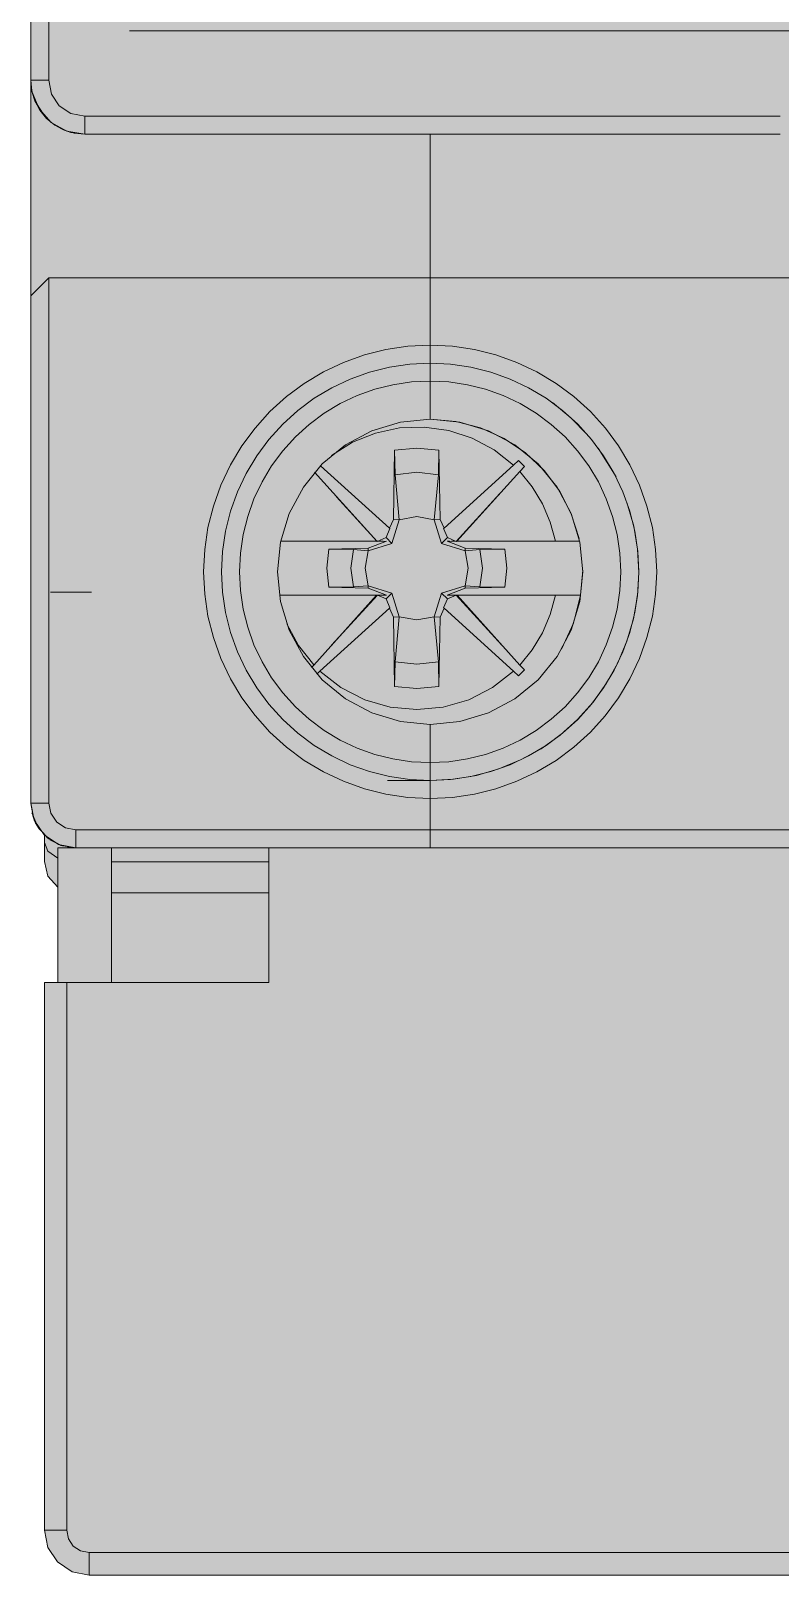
# Model space of a CAD drawing. Header units: millimetres. Extents: x 0 to 418, y -44 to 411.
# Drawn here: x 162.15 to 178.85, y 135.25 to 169.65 of the extents above; entities that cross this region are included whole.
import ezdxf
from ezdxf.enums import TextEntityAlignment as Align

# ---------------------------------------------------------------- set-up
doc = ezdxf.new("R2010")
doc.units = ezdxf.units.MM
for name, color, linetype, lineweight, true_color in [('BODY', 7, 'Continuous', 5, 0xf0f1eb), ('DETAILS', 7, 'Continuous', 5, 0x2f373d), ('LEVERS', 7, 'Continuous', 5, 0x2b7ac1), ('MARKING', 7, 'Continuous', 5, 0x2f373d), ('TERMINALS', 7, 'Continuous', 5, 0xa4adb6)]:
    doc.layers.add(name, color=color, linetype=linetype, lineweight=lineweight, true_color=true_color)
doc.layers.add('PARAMETERS', color=7, linetype='Continuous', plot=False)
doc.styles.add('BLOCK_ARIAL', font='arial.ttf')

# ---------------------------------------------------------------- blocks, each defined once
blk = doc.blocks.new('DA_3P_103_5')
at = {"layer": 'BODY', "true_color": 0xf0f1eb}
blk.add_hatch(color=7, dxfattribs=at).paths.add_polyline_path([(0.75, 13.45), (0.75, 15.575), (0.64, 15.7), (0.53, 15.82), (0.45, 16.14), (0.45, 16.145), (0.45, 16.15), (0.45, 16.57), (0.45, 16.575), (0.45, 16.734), (0.44, 16.74), (0.392, 16.815), (0.33, 16.88), (0.323, 16.894), (0.304, 16.916), (0.3, 16.92), (0.279, 16.971), (0.257, 17.023), (0.225, 17.07), (0.216, 17.117), (0.212, 17.124), (0.204, 17.14), (0.199, 17.171), (0.211, 17.141), (0.15, 17.45), (0.15, 28.75), (0.15, 33.54), (0.15, 33.55), (0.15, 35.05), (0.15, 39.29), (0.15, 39.43), (0.15, 39.44), (0.15, 39.49), (0.15, 43.2), (0.15, 43.44), (0.15, 44.12), (0.15, 44.125), (0.15, 46.35), (0.15, 48.58), (0.15, 49.26), (0.15, 49.44), (0.15, 49.5), (0.15, 52.81), (0.15, 52.82), (0.15, 53.26), (0.15, 74.65), (0.15, 76.15), (0.15, 76.19), (0.15, 80.95), (0.15, 92.25), (0.225, 92.635), (0.335, 92.795), (0.44, 92.96), (0.45, 92.966), (0.45, 93.125), (0.45, 93.13), (0.45, 93.55), (0.45, 93.555), (0.45, 93.56), (0.46, 93.605), (0.505, 93.82), (0.655, 94.045), (0.658, 94.047), (0.66, 94.05), (0.88, 94.2), (1.15, 94.25), (9.05, 94.25), (17.05, 94.25), (17.32, 94.2), (17.54, 94.05), (17.542, 94.047), (17.545, 94.045), (17.58, 93.992), (17.7, 93.82), (17.75, 93.56), (17.75, 93.555), (17.75, 93.55), (17.75, 93.13), (17.75, 93.125), (17.75, 92.966), (17.76, 92.96), (17.865, 92.795), (17.975, 92.635), (18.05, 92.25), (18.125, 92.635), (18.235, 92.795), (18.34, 92.96), (18.35, 92.966), (18.35, 93.125), (18.35, 93.13), (18.35, 93.55), (18.35, 93.555), (18.35, 93.56), (18.36, 93.605), (18.405, 93.82), (18.555, 94.045), (18.558, 94.047), (18.56, 94.05), (18.78, 94.2), (19.05, 94.25), (26.95, 94.25), (34.95, 94.25), (35.22, 94.2), (35.44, 94.05), (35.442, 94.047), (35.445, 94.045), (35.48, 93.992), (35.6, 93.82), (35.65, 93.56), (35.65, 93.555), (35.65, 93.55), (35.65, 93.13), (35.65, 93.125), (35.65, 92.966), (35.66, 92.96), (35.765, 92.795), (35.875, 92.635), (35.95, 92.25), (36.025, 92.635), (36.135, 92.795), (36.24, 92.96), (36.25, 92.966), (36.25, 93.125), (36.25, 93.13), (36.25, 93.55), (36.25, 93.555), (36.25, 93.56), (36.26, 93.605), (36.305, 93.82), (36.455, 94.045), (36.458, 94.047), (36.46, 94.05), (36.68, 94.2), (36.95, 94.25), (44.85, 94.25), (52.85, 94.25), (53.12, 94.2), (53.34, 94.05), (53.342, 94.047), (53.345, 94.045), (53.38, 93.992), (53.5, 93.82), (53.55, 93.56), (53.55, 93.555), (53.55, 93.55), (53.55, 93.13), (53.55, 93.125), (53.55, 92.966), (53.56, 92.96), (53.665, 92.795), (53.775, 92.635), (53.85, 92.25), (53.925, 92.635), (54.035, 92.795), (54.14, 92.96), (54.15, 92.966), (54.15, 93.125), (54.15, 93.13), (54.15, 93.55), (54.15, 93.555), (54.15, 93.56), (54.16, 93.605), (54.205, 93.82), (54.355, 94.045), (54.358, 94.047), (54.36, 94.05), (54.58, 94.2), (54.85, 94.25), (65.25, 94.25), (81.85, 94.25), (95.35, 94.25), (102.35, 94.25), (102.605, 94.2), (102.735, 94.12), (102.82, 94.07), (102.823, 94.066), (102.825, 94.065), (102.98, 93.86), (103.05, 93.61), (103.05, 93.55), (103.05, 93.13), (103.05, 93.125), (103.05, 92.966), (103.06, 92.96), (103.192, 92.753), (103.234, 92.691), (103.275, 92.63), (103.279, 92.609), (103.295, 92.58), (103.35, 92.25), (103.35, 91.055), (103.35, 91.05), (103.35, 91), (103.35, 90.995), (103.35, 90.845), (103.35, 90.84), (103.35, 90.35), (103.35, 85.28), (103.35, 85.18), (103.35, 85.11), (103.35, 83.51), (103.35, 81.99), (103.35, 81.82), (103.35, 81.815), (103.35, 81.75), (103.35, 81.05), (103.35, 80.8), (103.35, 80.77), (103.35, 80.765), (103.35, 80.69), (103.35, 80.665), (103.35, 80.66), (103.35, 80.62), (103.35, 80.615), (103.35, 80.365), (103.35, 80.36), (103.35, 80.28), (103.35, 80.27), (103.35, 80.25), (103.35, 80.22), (103.35, 80.14), (103.35, 80.135), (103.35, 79.81), (103.35, 78.905), (103.35, 78.9), (103.35, 78.75), (103.35, 78.35), (103.35, 76.19), (103.35, 76.185), (103.35, 76.155), (103.35, 76.15), (103.35, 72.85), (103.35, 72.25), (103.35, 72.245), (103.35, 69.85), (103.35, 68.79), (103.35, 68.465), (103.35, 68.46), (103.35, 68.38), (103.35, 68.35), (103.35, 40.11), (103.35, 40.105), (103.35, 39.18), (103.35, 38.85), (103.35, 38.41), (103.35, 37.35), (103.35, 34.36), (103.35, 34.355), (103.35, 34.35), (103.35, 33.925), (103.35, 33.92), (103.35, 33.55), (103.35, 33.545), (103.35, 33.54), (103.35, 33.51), (103.35, 32.72), (103.35, 31.35), (103.35, 30.95), (103.35, 30.8), (103.35, 30.795), (103.35, 29.89), (103.35, 29.45), (103.35, 29.43), (103.35, 29.085), (103.35, 29.08), (103.35, 29.01), (103.35, 28.9), (103.35, 28.65), (103.35, 27.95), (103.35, 26.19), (103.35, 19.35), (103.35, 18.855), (103.35, 18.85), (103.35, 18.705), (103.35, 18.7), (103.35, 18.65), (103.35, 18.645), (103.35, 17.45), (103.35, 16.55), (103.35, 8.25), (103.31, 8.06), (103.205, 7.895), (103.04, 7.79), (102.85, 7.75), (101.85, 7.75), (101.67, 7.78), (101.51, 7.88), (101.503, 7.89), (101.495, 7.895), (101.442, 7.979), (101.4, 8.035), (101.397, 8.05), (101.39, 8.06), (101.35, 8.25), (101.35, 14.39), (101.195, 14.245), (101.01, 14.14), (100.81, 14.07), (100.6, 14.05), (91.1, 14.05), (90.715, 14.125), (90.485, 14.28), (90.39, 14.34), (90.312, 14.463), (90.175, 14.665), (90.1, 15.05), (90.1, 15.441), (89.87, 15.4), (89.63, 15.25), (89.45, 15.03), (89.36, 14.76), (89.35, 14.67), (89.35, 14.65), (89.35, 9.75), (89.35, 9.745), (89.35, 8.25), (89.32, 8.08), (89.311, 8.065), (89.311, 8.065), (89.31, 8.06), (89.205, 7.895), (89.068, 7.808), (89.04, 7.79), (88.85, 7.75), (88.35, 7.75), (88.16, 7.79), (88.132, 7.808), (87.995, 7.895), (87.89, 8.06), (87.889, 8.065), (87.88, 8.08), (87.85, 8.25), (87.85, 14.65), (87.85, 14.655), (87.85, 14.67), (87.84, 14.76), (87.75, 15.03), (87.57, 15.25), (87.33, 15.4), (87.05, 15.45), (81.85, 15.45), (76.65, 15.45), (76.37, 15.4), (76.13, 15.25), (75.95, 15.03), (75.86, 14.76), (75.85, 14.67), (75.85, 14.65), (75.85, 9.75), (75.85, 9.745), (75.85, 8.25), (75.82, 8.08), (75.811, 8.065), (75.811, 8.065), (75.81, 8.06), (75.705, 7.895), (75.568, 7.808), (75.54, 7.79), (75.35, 7.75), (74.85, 7.75), (74.66, 7.79), (74.632, 7.808), (74.495, 7.895), (74.39, 8.06), (74.389, 8.065), (74.38, 8.08), (74.35, 8.25), (74.35, 14.65), (74.35, 14.655), (74.35, 14.67), (74.34, 14.76), (74.25, 15.03), (74.07, 15.25), (73.83, 15.4), (73.55, 15.45), (68.35, 15.45), (62.85, 15.45), (62.66, 15.41), (62.5, 15.305), (62.445, 15.225), (62.39, 15.14), (62.35, 14.95), (62.35, 6.38), (62.35, 5.25), (62.35, 2.75), (62.35, 2.745), (62.35, 1.25), (62.32, 0.98), (62.279, 0.886), (62.275, 0.865), (62.261, 0.845), (62.22, 0.75), (62.091, 0.589), (62.06, 0.54), (61.987, 0.493), (61.853, 0.408), (61.73, 0.325), (61.35, 0.25), (53.85, 0.25), (50.255, 0.25), (50.25, 0.25), (50.195, 0.25), (50.19, 0.25), (50.02, 0.25), (49.455, 0.25), (49.45, 0.25), (48.955, 0.25), (48.95, 0.25), (48.39, 0.25), (48.215, 0.25), (48.21, 0.25), (48.155, 0.25), (48.15, 0.25), (46.145, 0.25), (46.14, 0.25), (46.085, 0.25), (46.08, 0.25), (45.91, 0.25), (45.345, 0.25), (45.34, 0.25), (44.845, 0.25), (44.84, 0.25), (44.28, 0.25), (44.105, 0.25), (44.1, 0.25), (44.045, 0.25), (44.04, 0.25), (41.98, 0.25), (41.92, 0.25), (41.745, 0.25), (41.74, 0.25), (41.18, 0.25), (40.68, 0.25), (40.115, 0.25), (40.11, 0.25), (39.94, 0.25), (39.88, 0.25), (32.38, 0.25), (32.32, 0.25), (32.145, 0.25), (32.14, 0.25), (31.58, 0.25), (31.08, 0.25), (30.515, 0.25), (30.51, 0.25), (30.34, 0.25), (30.28, 0.25), (28.215, 0.25), (28.21, 0.25), (28.15, 0.25), (27.98, 0.25), (27.415, 0.25), (27.41, 0.25), (26.915, 0.25), (26.91, 0.25), (26.35, 0.25), (26.175, 0.25), (26.17, 0.25), (26.115, 0.25), (26.11, 0.25), (24.105, 0.25), (24.1, 0.25), (24.045, 0.25), (24.04, 0.25), (23.87, 0.25), (23.305, 0.25), (23.3, 0.25), (22.805, 0.25), (22.8, 0.25), (22.24, 0.25), (22.065, 0.25), (22.06, 0.25), (22.005, 0.25), (22, 0.25), (20.79, 0.25), (15.71, 0.25), (15.705, 0.25), (14.5, 0.25), (14.495, 0.25), (14.435, 0.25), (14.43, 0.25), (14.26, 0.25), (13.7, 0.25), (13.695, 0.25), (13.2, 0.25), (13.195, 0.25), (12.63, 0.25), (12.46, 0.25), (12.455, 0.25), (12.4, 0.25), (12.395, 0.25), (10.39, 0.25), (10.385, 0.25), (10.33, 0.25), (10.325, 0.25), (10.15, 0.25), (9.59, 0.25), (9.585, 0.25), (9.09, 0.25), (9.085, 0.25), (8.52, 0.25), (8.35, 0.25), (8.345, 0.25), (8.29, 0.25), (8.285, 0.25), (6.22, 0.25), (6.16, 0.25), (5.99, 0.25), (5.985, 0.25), (5.42, 0.25), (1.45, 0.25), (1.065, 0.325), (0.905, 0.435), (0.74, 0.54), (0.608, 0.747), (0.525, 0.87), (0.45, 1.25), (0.45, 13.45)])
at = {"layer": 'LEVERS'}
for points in [[(1.35, 32.75), (1.045, 32.81), (0.785, 32.985), (0.61, 33.245), (0.55, 33.55), (0.55, 39.29), (0.55, 39.715), (0.55, 39.845), (0.55, 39.89), (0.55, 40.115), (0.615, 39.955), (0.75, 39.89), (1.15, 39.89), (2.05, 39.89), (2.05, 41.24), (2.05, 41.32), (2.05, 41.765), (2.05, 42.42), (2.05, 42.71), (2.05, 42.715), (2.08, 42.865), (2.165, 43.01), (2.3, 43.135), (2.48, 43.235), (2.65, 43.31), (2.84, 43.37), (3.05, 43.39), (3.75, 43.39), (4.05, 43.39), (4.05, 43.72), (4.05, 44.345), (4.285, 44.58), (13.215, 44.58), (13.45, 44.345), (13.45, 44.275), (13.45, 43.72), (13.45, 43.39), (14.05, 43.39), (14.35, 43.39), (17.45, 43.39), (17.65, 43.39), (17.75, 43.39), (18.05, 43.39), (18.35, 43.39), (18.45, 43.39), (18.65, 43.39), (21.65, 43.39), (21.95, 43.39), (21.95, 43.72), (21.95, 44.345), (22.185, 44.58), (31.115, 44.58), (31.35, 44.345), (31.35, 44.275), (31.35, 43.72), (31.35, 43.39), (31.95, 43.39), (32.25, 43.39), (35.35, 43.39), (35.55, 43.39), (35.65, 43.39), (35.95, 43.39), (36.25, 43.39), (36.35, 43.39), (36.55, 43.39), (39.55, 43.39), (39.85, 43.39), (39.85, 43.72), (39.85, 44.345), (40.085, 44.58), (49.015, 44.58), (49.25, 44.345), (49.25, 44.275), (49.25, 43.72), (49.25, 43.39), (49.85, 43.39), (50.15, 43.39), (50.55, 43.39), (50.76, 43.37), (50.95, 43.31), (51.12, 43.235), (51.3, 43.135), (51.435, 43.01), (51.52, 42.865), (51.55, 42.715), (51.55, 41.765), (51.55, 41.32), (51.55, 41.24), (51.55, 40.02), (53.25, 40.02), (53.39, 40.07), (53.45, 40.19), (53.45, 40.13), (53.45, 40.075), (53.45, 40.015), (53.45, 39.95), (53.45, 39.89), (53.475, 39.865), (53.45, 39.885), (53.45, 39.845), (53.45, 39.715), (53.45, 39.29), (53.45, 33.55), (53.39, 33.245), (53.215, 32.985), (52.955, 32.81), (52.65, 32.75), (52.65, 32.35), (44.85, 32.35), (39.85, 32.35), (37.15, 32.35), (36.915, 32.375), (36.906, 32.378), (36.84, 32.385), (36.739, 32.426), (36.69, 32.44), (36.647, 32.463), (36.485, 32.55), (36.415, 32.607), (36.4, 32.615), (36.387, 32.629), (36.3, 32.7), (36.246, 32.767), (36.15, 32.885), (36.14, 32.904), (36.13, 32.915), (36.118, 32.945), (36.063, 33.047), (36.05, 33.067), (36.035, 33.09), (35.975, 33.3), (35.95, 33.54), (35.95, 33.545), (35.93, 33.305), (35.865, 33.095), (35.851, 33.073), (35.75, 32.885), (35.653, 32.766), (35.6, 32.7), (35.415, 32.55), (35.258, 32.466), (35.21, 32.44), (35.131, 32.417), (35.06, 32.39), (35.018, 32.385), (34.985, 32.375), (34.75, 32.35), (26.95, 32.35), (21.95, 32.35), (19.25, 32.35), (19.015, 32.375), (18.982, 32.385), (18.94, 32.39), (18.869, 32.417), (18.866, 32.418), (18.855, 32.42), (18.85, 32.423), (18.79, 32.44), (18.742, 32.466), (18.585, 32.55), (18.515, 32.607), (18.5, 32.615), (18.487, 32.629), (18.4, 32.7), (18.346, 32.767), (18.25, 32.885), (18.24, 32.904), (18.23, 32.915), (18.218, 32.945), (18.163, 33.047), (18.15, 33.067), (18.135, 33.09), (18.075, 33.3), (18.05, 33.54), (18.05, 33.545), (18.03, 33.305), (17.965, 33.095), (17.951, 33.073), (17.85, 32.885), (17.753, 32.766), (17.7, 32.7), (17.515, 32.55), (17.358, 32.466), (17.31, 32.44), (17.231, 32.417), (17.16, 32.39), (17.118, 32.385), (17.085, 32.375), (16.85, 32.35), (9.05, 32.35), (4.05, 32.35), (1.35, 32.35)], [(0.58, 32.637), (0.5, 32.7), (0.446, 32.767), (0.35, 32.885), (0.34, 32.904), (0.399, 32.838)], [(0.95, 32.423), (0.89, 32.44), (0.848, 32.463), (0.685, 32.555), (0.628, 32.599), (0.94, 32.428), (0.967, 32.418), (1.35, 32.35), (1.115, 32.375), (1.082, 32.385), (1.04, 32.39), (0.969, 32.417), (0.966, 32.418), (0.955, 32.42)]]:
    blk.add_hatch(color=256, dxfattribs=at).paths.add_polyline_path(points)
at = {"layer": 'TERMINALS', "true_color": 0xa4adb6}
blk.add_hatch(color=253, dxfattribs=at).paths.add_polyline_path([(14.025, 21.737), (14.003, 21.615), (13.977, 21.494), (13.948, 21.373), (13.917, 21.253), (13.882, 21.134), (13.845, 21.016), (13.805, 20.899), (13.761, 20.783), (13.715, 20.668), (13.667, 20.554), (13.615, 20.441), (13.561, 20.33), (13.503, 20.22), (13.444, 20.111), (13.381, 20.004), (13.316, 19.898), (13.249, 19.795), (13.179, 19.692), (13.106, 19.592), (13.031, 19.493), (12.953, 19.396), (12.874, 19.302), (12.792, 19.209), (12.707, 19.118), (12.621, 19.029), (12.532, 18.943), (12.441, 18.858), (12.348, 18.776), (12.253, 18.696), (12.157, 18.619), (12.058, 18.544), (11.958, 18.471), (11.855, 18.401), (11.752, 18.334), (11.646, 18.269), (11.539, 18.206), (11.43, 18.146), (11.32, 18.089), (11.209, 18.035), (11.096, 17.983), (10.982, 17.935), (10.867, 17.889), (10.751, 17.845), (10.634, 17.805), (10.516, 17.768), (10.397, 17.733), (10.277, 17.702), (10.156, 17.673), (10.035, 17.647), (9.913, 17.625), (9.791, 17.605), (9.668, 17.588), (9.545, 17.574), (9.421, 17.564), (9.298, 17.556), (9.174, 17.552), (9.05, 17.55), (8.926, 17.552), (8.802, 17.556), (8.678, 17.564), (8.555, 17.574), (8.432, 17.588), (8.309, 17.605), (8.186, 17.625), (8.065, 17.647), (7.943, 17.673), (7.823, 17.702), (7.703, 17.733), (7.584, 17.768), (7.466, 17.805), (7.466, 17.805), (7.466, 17.805), (7.348, 17.845), (7.232, 17.889), (7.117, 17.935), (7.003, 17.983), (6.891, 18.035), (6.779, 18.089), (6.669, 18.146), (6.561, 18.206), (6.454, 18.269), (6.348, 18.334), (6.244, 18.401), (6.142, 18.471), (6.041, 18.544), (5.943, 18.619), (5.846, 18.696), (5.751, 18.776), (5.658, 18.858), (5.568, 18.943), (5.479, 19.029), (5.392, 19.118), (5.308, 19.209), (5.226, 19.302), (5.146, 19.396), (5.069, 19.493), (4.994, 19.592), (4.921, 19.692), (4.851, 19.795), (4.783, 19.898), (4.718, 20.004), (4.656, 20.111), (4.596, 20.22), (4.539, 20.33), (4.485, 20.441), (4.433, 20.554), (4.384, 20.668), (4.338, 20.783), (4.295, 20.899), (4.255, 21.016), (4.217, 21.134), (4.183, 21.253), (4.151, 21.373), (4.122, 21.494), (4.097, 21.615), (4.074, 21.737), (4.054, 21.859), (4.038, 21.982), (4.024, 22.105), (4.013, 22.229), (4.006, 22.352), (4.001, 22.476), (4, 22.6), (4.001, 22.724), (4.006, 22.848), (4.013, 22.972), (4.024, 23.095), (4.038, 23.218), (4.054, 23.341), (4.074, 23.464), (4.097, 23.585), (4.122, 23.707), (4.151, 23.827), (4.183, 23.947), (4.217, 24.066), (4.255, 24.184), (4.295, 24.301), (4.338, 24.418), (4.384, 24.533), (4.433, 24.647), (4.485, 24.759), (4.539, 24.871), (4.596, 24.981), (4.656, 25.089), (4.718, 25.196), (4.783, 25.302), (4.851, 25.406), (4.921, 25.508), (4.994, 25.608), (5.069, 25.707), (5.146, 25.804), (5.226, 25.899), (5.308, 25.992), (5.392, 26.082), (5.479, 26.171), (5.568, 26.258), (5.658, 26.342), (5.751, 26.424), (5.846, 26.504), (5.943, 26.581), (6.041, 26.656), (6.142, 26.729), (6.244, 26.799), (6.348, 26.867), (6.454, 26.932), (6.561, 26.994), (6.669, 27.054), (6.779, 27.111), (6.891, 27.165), (7.003, 27.217), (7.117, 27.266), (7.232, 27.312), (7.348, 27.355), (7.466, 27.395), (7.584, 27.433), (7.703, 27.467), (7.823, 27.499), (7.943, 27.527), (8.065, 27.553), (8.186, 27.576), (8.309, 27.596), (8.432, 27.612), (8.555, 27.626), (8.678, 27.636), (8.802, 27.644), (8.926, 27.649), (9.05, 27.65), (9.174, 27.649), (9.298, 27.644), (9.421, 27.636), (9.545, 27.626), (9.668, 27.612), (9.791, 27.596), (9.791, 27.596), (9.791, 27.596), (9.913, 27.576), (10.035, 27.553), (10.156, 27.527), (10.277, 27.499), (10.397, 27.467), (10.516, 27.433), (10.634, 27.395), (10.751, 27.355), (10.867, 27.312), (10.982, 27.266), (11.096, 27.217), (11.209, 27.165), (11.32, 27.111), (11.43, 27.054), (11.539, 26.994), (11.646, 26.932), (11.752, 26.867), (11.855, 26.799), (11.958, 26.729), (12.058, 26.656), (12.157, 26.581), (12.253, 26.504), (12.348, 26.424), (12.441, 26.342), (12.532, 26.258), (12.621, 26.171), (12.707, 26.082), (12.792, 25.992), (12.874, 25.899), (12.953, 25.804), (13.031, 25.707), (13.106, 25.608), (13.179, 25.508), (13.249, 25.406), (13.316, 25.302), (13.381, 25.196), (13.444, 25.089), (13.503, 24.981), (13.561, 24.871), (13.615, 24.759), (13.667, 24.647), (13.715, 24.533), (13.761, 24.418), (13.805, 24.301), (13.845, 24.184), (13.882, 24.066), (13.917, 23.947), (13.948, 23.827), (13.977, 23.707), (14.003, 23.585), (14.025, 23.464), (14.045, 23.341), (14.062, 23.218), (14.075, 23.095), (14.086, 22.972), (14.094, 22.848), (14.098, 22.724), (14.1, 22.6), (14.098, 22.476), (14.094, 22.352), (14.086, 22.229), (14.075, 22.105), (14.062, 21.982), (14.045, 21.859)])
at = {"layer": 'DETAILS', "color": 250, "linetype": 'ByBlock', "lineweight": 5, "true_color": 0x2f373d}
for p, q in [((0.15, 39.29), (0.15, 33.55)), ((0.55, 33.55), (0.55, 39.29)), ((51.25, 34.651), (2.35, 34.651)), ((0.15, 33.55), (0.55, 33.55)), ((0.15, 33.546), (0.15, 28.75)), ((16.85, 32.75), (1.35, 32.75)), ((1.35, 32.75), (1.35, 32.35)), ((1.35, 32.35), (4.05, 32.35)), ((1.35, 32.35), (1.35, 32.35)), ((1.35, 32.35), (4.05, 32.35)), ((1.35, 32.35), (16.85, 32.35)), ((1.35, 32.35), (4.05, 32.35)), ((1.35, 32.35), (1.35, 32.35)), ((1.35, 32.35), (1.35, 32.35)), ((1.85, 32.35), (1.85, 32.35)), ((4.05, 32.35), (4.05, 32.35)), ((9.05, 32.35), (4.05, 32.35)), ((4.05, 32.35), (4.05, 32.35)), ((4.05, 32.35), (4.05, 32.35)), ((4.05, 32.35), (4.05, 32.35)), ((4.05, 32.35), (9.05, 32.35)), ((4.05, 32.35), (4.05, 32.35)), ((4.05, 32.35), (4.05, 32.35)), ((9.05, 32.35), (9.05, 29.15)), ((9.05, 32.35), (9.05, 32.35)), ((9.05, 32.35), (9.05, 32.35)), ((9.05, 32.35), (9.05, 29.15)), ((9.05, 32.35), (9.05, 32.35)), ((9.05, 32.35), (9.05, 32.35)), ((16.85, 32.35), (9.05, 32.35)), ((16.35, 32.35), (16.35, 32.35)), ((0.15, 28.75), (0.55, 29.15)), ((0.55, 29.15), (9.05, 29.15)), ((0.55, 17.45), (0.55, 29.15)), ((9.05, 29.15), (9.05, 27.65)), ((9.05, 27.65), (9.05, 29.15)), ((17.65, 29.15), (9.05, 29.15)), ((0.15, 28.75), (0.15, 17.45)), ((9.05, 27.25), (9.05, 26.85)), ((9.05, 27.25), (9.05, 26.85)), ((9.05, 26), (9.05, 26.85)), ((9.05, 26), (9.05, 26.85)), ((8.257, 25.312), (8.23, 23.766)), ((9.27, 23.766), (9.243, 25.312)), ((8.142, 23.57), (6.607, 24.965)), ((10.907, 24.975), (9.358, 23.57)), ((6.965, 24.272), (7.87, 23.279)), ((10.602, 24.347), (9.627, 23.279)), ((8.23, 23.766), (8.142, 23.57)), ((8.362, 23.761), (8.23, 23.766)), ((9.138, 23.761), (9.27, 23.766)), ((9.358, 23.57), (9.27, 23.766)), ((8.067, 23.363), (8.152, 23.562)), ((9.433, 23.363), (9.348, 23.562)), ((7.869, 23.28), (5.719, 23.28)), ((7.858, 23.28), (5.719, 23.28)), ((6.788, 23.105), (7.668, 23.124)), ((7.668, 23.124), (8.075, 23.28)), ((7.669, 23.068), (7.668, 23.124)), ((7.859, 23.291), (7.865, 23.28)), ((7.87, 23.279), (8.067, 23.363)), ((8.003, 23.28), (7.937, 23.28)), ((8.196, 23.234), (8.067, 23.363)), ((9.303, 23.234), (9.433, 23.363)), ((9.479, 23.28), (9.425, 23.28)), ((9.425, 23.28), (9.831, 23.124)), ((9.627, 23.279), (9.433, 23.363)), ((9.576, 23.28), (9.528, 23.28)), ((12.381, 23.28), (9.628, 23.28)), ((9.641, 23.291), (9.635, 23.28)), ((11.842, 23.28), (9.642, 23.28)), ((9.831, 23.124), (9.83, 23.068)), ((9.831, 23.124), (10.711, 23.105)), ((5.69, 22.08), (7.852, 22.077)), ((5.69, 22.08), (7.871, 22.08)), ((7.668, 22.237), (6.788, 22.256)), ((7.872, 22.081), (6.854, 20.966)), ((7.669, 22.292), (7.668, 22.237)), ((8.075, 22.08), (7.668, 22.237)), ((7.865, 22.08), (7.859, 22.069)), ((8.067, 21.997), (7.872, 22.081)), ((7.924, 22.08), (7.971, 22.08)), ((8.022, 22.08), (8.075, 22.08)), ((8.196, 22.127), (8.067, 21.997)), ((9.303, 22.127), (9.433, 21.997)), ((9.831, 22.237), (9.425, 22.08)), ((9.425, 22.08), (9.477, 22.08)), ((9.433, 21.997), (9.627, 22.081)), ((9.528, 22.08), (9.576, 22.08)), ((9.627, 22.081), (10.645, 20.966)), ((9.628, 22.08), (11.84, 22.08)), ((9.635, 22.08), (9.641, 22.069)), ((9.648, 22.077), (11.842, 22.08)), ((9.83, 22.292), (9.831, 22.237)), ((10.711, 22.256), (9.831, 22.237)), ((11.842, 22.08), (12.401, 22.08)), ((6.593, 20.385), (8.142, 21.79)), ((8.152, 21.798), (8.067, 21.997)), ((8.142, 21.79), (8.23, 21.594)), ((9.27, 21.594), (9.358, 21.79)), ((9.348, 21.798), (9.433, 21.997)), ((9.358, 21.79), (10.907, 20.385)), ((4.509, 21.6), (4.509, 21.6)), ((8.362, 21.6), (8.23, 21.594)), ((8.23, 21.594), (8.257, 20.048)), ((9.138, 21.6), (9.27, 21.594)), ((9.243, 20.048), (9.27, 21.594)), ((9.05, 18.35), (9.05, 19.2)), ((9.05, 19.2), (9.05, 19.2)), ((9.05, 18.35), (9.05, 19.2)), ((7.28, 18.3), (7.28, 18.3)), ((7.28, 18.3), (7.28, 18.3)), ((9.05, 18.35), (9.05, 17.95)), ((9.05, 18.35), (9.05, 17.95)), ((8.098, 17.95), (9.05, 17.95)), ((9.05, 17.55), (9.05, 16.85)), ((9.05, 16.85), (9.05, 17.55)), ((0.15, 17.45), (0.55, 17.45)), ((9.05, 16.85), (1.15, 16.85)), ((1.15, 16.85), (1.15, 16.45)), ((9.05, 16.85), (9.05, 16.45)), ((17.05, 16.85), (9.05, 16.85)), ((9.05, 16.85), (9.05, 16.45)), ((1.95, 16.45), (0.75, 16.45)), ((0.75, 16.45), (0.75, 13.45)), ((9.05, 16.45), (1.15, 16.45)), ((1.15, 16.45), (3.65, 16.45)), ((3.65, 16.45), (1.15, 16.45)), ((1.15, 16.45), (3.65, 16.45)), ((3.65, 16.45), (1.15, 16.45)), ((1.95, 16.45), (1.95, 13.45)), ((5.45, 16.45), (1.95, 16.45)), ((4.55, 16.45), (4.55, 16.45)), ((5.45, 13.45), (5.45, 16.45)), ((5.45, 16.45), (53.85, 16.45)), ((17.05, 16.45), (9.05, 16.45)), ((1.95, 16.143), (5.45, 16.142)), ((1.95, 15.45), (1.95, 13.45)), ((1.95, 15.45), (5.45, 15.45)), ((0.95, 13.45), (0.45, 13.45)), ((0.45, 1.25), (0.45, 13.45)), ((0.95, 13.45), (5.45, 13.45)), ((0.95, 13.45), (0.95, 1.25)), ((0.45, 1.25), (0.95, 1.25)), ((1.45, 0.75), (53.85, 0.75)), ((1.45, 0.75), (1.45, 0.25)), ((53.85, 0.25), (1.45, 0.25))]:
    blk.add_line(p, q, dxfattribs=at)
for points in [[(1.35, 32.35), (1.116, 32.373), (0.891, 32.442), (0.683, 32.553), (0.501, 32.702), (0.352, 32.884), (0.241, 33.091), (0.173, 33.316), (0.15, 33.55)], [(0.461, 32.745), (0.235, 33.092), (0.173, 33.302), (0.15, 33.54)], [(1.35, 32.75), (1.044, 32.811), (0.784, 32.985), (0.611, 33.244), (0.55, 33.55)], [(0.179, 33.287), (0.332, 32.914), (0.6, 32.613), (0.953, 32.418), (1.35, 32.35)], [(0.179, 33.287), (0.332, 32.914), (0.6, 32.613), (0.953, 32.418), (1.35, 32.35)], [(0.25, 33.071), (0.25, 33.057)], [(1.35, 32.35), (1.04, 32.388), (0.807, 32.48)], [(1.45, 32.35), (1.45, 32.35)], [(1.45, 32.35), (1.45, 32.35)], [(16.35, 32.35), (16.35, 32.35)], [(16.75, 32.35), (16.75, 32.35)], [(9.05, 27.65), (8.555, 27.626), (8.065, 27.553), (7.584, 27.433), (7.117, 27.266), (6.669, 27.054), (6.244, 26.799), (5.846, 26.504), (5.479, 26.171), (5.146, 25.804), (4.851, 25.406), (4.596, 24.981), (4.384, 24.533), (4.217, 24.066), (4.097, 23.585), (4.024, 23.095), (4, 22.6), (4.024, 22.105), (4.097, 21.615), (4.217, 21.134), (4.384, 20.668), (4.596, 20.22), (4.851, 19.795), (5.146, 19.397), (5.479, 19.029), (5.846, 18.696), (6.244, 18.401), (6.669, 18.146), (7.117, 17.935), (7.584, 17.768), (8.065, 17.647), (8.555, 17.574), (9.05, 17.55)], [(9.05, 27.65), (9.05, 27.367), (9.05, 27.281), (9.05, 27.25)], [(9.05, 27.65), (9.05, 27.367), (9.05, 27.281), (9.05, 27.25)], [(9.05, 27.65), (9.545, 27.626), (10.035, 27.553), (10.516, 27.433), (10.982, 27.266), (11.43, 27.054), (11.855, 26.799), (12.253, 26.504), (12.621, 26.171), (12.954, 25.804), (13.249, 25.406), (13.503, 24.981), (13.715, 24.533), (13.882, 24.066), (14.003, 23.585), (14.075, 23.095), (14.1, 22.6), (14.075, 22.105), (14.003, 21.615), (13.882, 21.134), (13.715, 20.668), (13.503, 20.22), (13.249, 19.795), (12.953, 19.396), (12.621, 19.029), (12.253, 18.696), (11.855, 18.401), (11.43, 18.146), (10.982, 17.935), (10.516, 17.768), (10.035, 17.647), (9.545, 17.574), (9.05, 17.55)], [(9.05, 17.95), (8.594, 17.973), (8.143, 18.04), (7.7, 18.15), (7.27, 18.304), (6.858, 18.499), (6.466, 18.734), (6.1, 19.006), (5.762, 19.312), (5.455, 19.65), (5.183, 20.017), (4.949, 20.408), (4.754, 20.821), (4.6, 21.25), (4.489, 21.693), (4.422, 22.145), (4.4, 22.6), (4.422, 23.056), (4.489, 23.507), (4.6, 23.95), (4.754, 24.38), (4.949, 24.792), (5.183, 25.184), (5.455, 25.55), (5.762, 25.888), (6.1, 26.195), (6.466, 26.467), (6.858, 26.701), (7.27, 26.896), (7.7, 27.05), (8.143, 27.161), (8.594, 27.228), (9.05, 27.25)], [(9.05, 27.25), (9.506, 27.228), (9.957, 27.161), (10.4, 27.05), (10.829, 26.896), (11.242, 26.701), (11.633, 26.466), (12, 26.195), (12.338, 25.888), (12.644, 25.55), (12.916, 25.184), (13.151, 24.792), (13.346, 24.38), (13.5, 23.95), (13.61, 23.507), (13.677, 23.056), (13.7, 22.6), (13.677, 22.144), (13.61, 21.693), (13.5, 21.25), (13.346, 20.821), (13.151, 20.408), (12.916, 20.017), (12.644, 19.65), (12.338, 19.312), (12, 19.006), (11.633, 18.734), (11.242, 18.499), (10.829, 18.304), (10.4, 18.15), (9.957, 18.04), (9.506, 17.973), (9.05, 17.95)], [(9.05, 18.35), (8.633, 18.371), (8.221, 18.432), (7.816, 18.533), (7.423, 18.674), (7.046, 18.852), (6.689, 19.067), (6.354, 19.315), (6.045, 19.595), (5.765, 19.904), (5.516, 20.239), (5.302, 20.597), (5.123, 20.974), (4.983, 21.367), (4.882, 21.771), (4.82, 22.184), (4.8, 22.6), (4.82, 23.017), (4.882, 23.429), (4.983, 23.834), (5.123, 24.227), (5.302, 24.604), (5.516, 24.961), (5.765, 25.296), (6.045, 25.605), (6.354, 25.886), (6.689, 26.134), (7.046, 26.348), (7.423, 26.527), (7.816, 26.667), (8.221, 26.769), (8.633, 26.83), (9.05, 26.85)], [(9.05, 26.85), (9.466, 26.83), (9.879, 26.769), (10.284, 26.667), (10.676, 26.527), (11.053, 26.348), (11.411, 26.134), (11.746, 25.885), (12.055, 25.605), (12.335, 25.296), (12.584, 24.961), (12.798, 24.604), (12.976, 24.227), (13.117, 23.834), (13.218, 23.429), (13.279, 23.017), (13.3, 22.6), (13.279, 22.184), (13.218, 21.771), (13.117, 21.366), (12.976, 20.974), (12.798, 20.597), (12.584, 20.239), (12.335, 19.904), (12.055, 19.595), (11.746, 19.315), (11.411, 19.066), (11.053, 18.852), (10.676, 18.674), (10.283, 18.533), (9.879, 18.432), (9.466, 18.371), (9.05, 18.35)], [(11.773, 26.369), (12.187, 26.032), (12.56, 25.649)], [(9.05, 19.2), (8.386, 19.266), (7.749, 19.459), (7.161, 19.773), (6.646, 20.196), (6.223, 20.711), (5.909, 21.299), (5.715, 21.937), (5.65, 22.6), (5.715, 23.264), (5.909, 23.901), (6.223, 24.489), (6.646, 25.004), (7.161, 25.427), (7.749, 25.741), (8.387, 25.935), (9.05, 26)], [(9.05, 19.2), (8.386, 19.266), (7.749, 19.459), (7.161, 19.773), (6.646, 20.196), (6.223, 20.711), (5.909, 21.299), (5.715, 21.937), (5.65, 22.6), (5.715, 23.264), (5.909, 23.901), (6.223, 24.489), (6.646, 25.004), (7.161, 25.427), (7.749, 25.741), (8.387, 25.935), (9.05, 26)], [(6.852, 25.194), (7.319, 25.486), (7.83, 25.693), (8.369, 25.807), (8.919, 25.826), (9.465, 25.748), (9.989, 25.576), (10.474, 25.316), (10.907, 24.975)], [(9.05, 26), (9.713, 25.935), (10.351, 25.741), (10.939, 25.427), (11.454, 25.004), (11.877, 24.489), (12.191, 23.901), (12.384, 23.263), (12.45, 22.6), (12.384, 21.937), (12.191, 21.299), (11.877, 20.711), (11.454, 20.196), (10.939, 19.773), (10.351, 19.459), (9.713, 19.266), (9.05, 19.2)], [(9.05, 26), (9.621, 25.952), (10.175, 25.808), (10.698, 25.574), (11.174, 25.255), (11.589, 24.861), (11.933, 24.402), (12.194, 23.893), (12.367, 23.346)], [(9.243, 25.312), (8.75, 25.358), (8.257, 25.312)], [(8.266, 24.761), (8.257, 25.312)], [(9.233, 24.761), (9.243, 25.312)], [(12.795, 25.356), (13.192, 24.714)], [(6.473, 24.818), (7.858, 23.28)], [(9.233, 24.761), (8.75, 24.817), (8.266, 24.761)], [(9.642, 23.28), (11.045, 24.837)], [(11.016, 25.079), (10.907, 24.975)], [(11.149, 24.946), (11.017, 25.078)], [(11.045, 24.837), (11.149, 24.946)], [(11.045, 24.837), (11.325, 24.494), (11.554, 24.115), (11.727, 23.708), (11.842, 23.28)], [(8.362, 23.761), (8.266, 24.761)], [(9.138, 23.761), (9.233, 24.761)], [(13.436, 24.143), (13.586, 23.621)], [(8.362, 23.761), (8.196, 23.234)], [(8.362, 23.761), (8.75, 23.831), (9.138, 23.761)], [(9.303, 23.234), (9.138, 23.761)], [(13.458, 24.08), (13.586, 23.621)], [(8.152, 23.562), (8.142, 23.57)], [(13.586, 23.621), (13.672, 23.107), (13.7, 22.587), (13.669, 22.068), (13.581, 21.555), (13.436, 21.055), (13.235, 20.574), (12.983, 20.119), (12.681, 19.695), (12.333, 19.308), (11.945, 18.961), (11.52, 18.66), (11.064, 18.409), (10.583, 18.21), (10.083, 18.066), (9.569, 17.979), (9.05, 17.95)], [(9.348, 23.562), (9.358, 23.57)], [(6.323, 23.28), (6.323, 23.28)], [(6.788, 22.256), (6.743, 22.68), (6.788, 23.105)], [(6.788, 23.105), (7.344, 23.097)], [(7.344, 23.097), (7.284, 22.68), (7.344, 22.263)], [(7.344, 23.097), (7.669, 23.068)], [(7.669, 22.292), (7.599, 22.68), (7.669, 23.068)], [(8.196, 23.234), (7.669, 23.068)], [(7.835, 23.28), (7.859, 23.291)], [(7.865, 23.28), (7.835, 23.28)], [(7.87, 23.279), (8.075, 23.28)], [(9.83, 23.068), (9.303, 23.234)], [(9.425, 23.28), (9.627, 23.279)], [(9.635, 23.28), (9.665, 23.28)], [(9.665, 23.28), (9.641, 23.291)], [(10.155, 23.097), (9.83, 23.068)], [(9.83, 23.068), (9.9, 22.68), (9.83, 22.292)], [(10.711, 23.105), (10.155, 23.097)], [(10.155, 22.263), (10.216, 22.68), (10.155, 23.097)], [(10.711, 23.105), (10.757, 22.68), (10.711, 22.256)], [(11.177, 23.28), (11.177, 23.28)], [(12.381, 23.28), (11.842, 23.28)], [(12.401, 22.08), (12.45, 22.639)], [(1.5, 22.15), (0.585, 22.15)], [(6.323, 22.079), (6.323, 22.08)], [(7.852, 22.077), (6.454, 20.523)], [(7.344, 22.263), (6.788, 22.256)], [(7.344, 22.263), (7.669, 22.292)], [(7.669, 22.292), (8.196, 22.127)], [(7.859, 22.069), (7.835, 22.08)], [(7.835, 22.08), (7.865, 22.08)], [(8.075, 22.08), (7.872, 22.081)], [(8.196, 22.127), (8.362, 21.6)], [(9.138, 21.6), (9.303, 22.127)], [(9.303, 22.127), (9.83, 22.292)], [(9.627, 22.081), (9.425, 22.08)], [(9.665, 22.08), (9.635, 22.08)], [(9.641, 22.069), (9.665, 22.08)], [(11.045, 20.523), (9.648, 22.077)], [(9.83, 22.292), (10.155, 22.263)], [(10.155, 22.263), (10.711, 22.256)], [(11.842, 22.08), (11.727, 21.653), (11.554, 21.245), (11.325, 20.866), (11.045, 20.523)], [(11.177, 22.08), (11.176, 22.079)], [(12.401, 22.08), (11.842, 22.08)], [(12.401, 22.08), (12.242, 21.458), (11.979, 20.874)], [(8.142, 21.79), (8.152, 21.798)], [(9.358, 21.79), (9.348, 21.798)], [(6.453, 20.525), (6.112, 20.958), (5.853, 21.444)], [(8.266, 20.599), (8.362, 21.6)], [(9.138, 21.6), (8.75, 21.53), (8.362, 21.6)], [(9.233, 20.599), (9.138, 21.6)], [(6.892, 21.008), (6.891, 21.008)], [(10.608, 21.008), (10.608, 21.008)], [(6.401, 20.468), (6.454, 20.523)], [(6.593, 20.385), (6.527, 20.321)], [(10.907, 20.385), (10.438, 20.021), (9.91, 19.752), (9.34, 19.586), (8.75, 19.53), (8.159, 19.586), (7.59, 19.752), (7.061, 20.021), (6.593, 20.385)], [(8.257, 20.048), (8.266, 20.599)], [(8.266, 20.599), (8.75, 20.543), (9.233, 20.599)], [(9.243, 20.048), (9.233, 20.599)], [(10.907, 20.385), (11.015, 20.281)], [(11.149, 20.415), (11.015, 20.281)], [(11.149, 20.415), (11.045, 20.523)], [(8.257, 20.048), (8.75, 20.002), (9.243, 20.048)], [(9.05, 17.95), (9.05, 17.55)], [(9.05, 17.95), (9.05, 17.55)], [(1.15, 16.45), (0.767, 16.526), (0.443, 16.743), (0.226, 17.068), (0.15, 17.45)], [(0.209, 17.112), (0.15, 17.437)], [(0.174, 17.231), (0.174, 17.231)], [(0.174, 17.231), (0.302, 16.92), (0.525, 16.669), (0.819, 16.507), (1.15, 16.45)], [(1.15, 16.45), (0.819, 16.507), (0.525, 16.669), (0.302, 16.92), (0.174, 17.231)], [(0.55, 17.45), (0.595, 17.221), (0.725, 17.026), (0.92, 16.896), (1.15, 16.85)], [(1.15, 16.45), (0.834, 16.501), (0.551, 16.65), (0.328, 16.88), (0.19, 17.168)], [(0.317, 16.897), (0.249, 17.015)], [(0.45, 16.573), (0.45, 16.736)], [(0.45, 16.573), (0.45, 16.736)], [(0.45, 16.573), (0.45, 16.573)], [(0.45, 16.573), (0.45, 16.573)], [(0.75, 16.22), (0.529, 16.374), (0.45, 16.573)], [(0.45, 16.573), (0.45, 16.573)], [(0.75, 15.576), (0.531, 15.824), (0.45, 16.145), (0.45, 16.152), (0.45, 16.573)], [(0.845, 16.498), (0.575, 16.632)], [(1.15, 16.45), (0.964, 16.468)], [(1.142, 16.45), (1.146, 16.45)], [(1.143, 16.45), (1.146, 16.45)], [(1.775, 16.45), (1.15, 16.45)], [(1.15, 16.45), (1.15, 16.45)], [(1.15, 16.45), (1.15, 16.45)], [(1.95, 16.45), (1.95, 16.107)], [(1.95, 16.45), (2.468, 16.45), (2.604, 16.45), (2.65, 16.45)], [(2.65, 16.45), (2.604, 16.45), (2.468, 16.45), (1.95, 16.45)], [(3.65, 16.45), (4.498, 16.45), (4.758, 16.45), (4.85, 16.45)], [(4.85, 16.45), (4.758, 16.45), (4.498, 16.45), (3.65, 16.45)], [(3.65, 16.45), (3.65, 16.45)], [(3.65, 16.45), (4.85, 16.45)], [(4.848, 16.45), (4.85, 16.45)], [(4.85, 16.45), (4.848, 16.45)], [(4.85, 16.45), (4.848, 16.45)], [(13.351, 16.45), (13.351, 16.45)], [(13.351, 16.45), (13.351, 16.45)], [(13.351, 16.45), (13.351, 16.45)], [(14.55, 16.45), (14.55, 16.45)], [(1.95, 15.25), (1.95, 15.308), (1.95, 15.477), (1.95, 16.107)], [(1.95, 15.45), (1.95, 15.301), (1.95, 15.25)], [(1.45, 0.25), (1.067, 0.326), (0.743, 0.543), (0.526, 0.868), (0.45, 1.25)], [(0.95, 1.25), (0.988, 1.059), (1.096, 0.897), (1.258, 0.788), (1.45, 0.75)], [(5.421, 0.25), (5.986, 0.25), (6.16, 0.25), (6.221, 0.25)], [(8.286, 0.25), (8.347, 0.25), (8.52, 0.25), (9.086, 0.25)], [(9.586, 0.25), (10.152, 0.25), (10.325, 0.25), (10.386, 0.25)], [(12.396, 0.25), (12.457, 0.25), (12.63, 0.25), (13.196, 0.25)], [(13.696, 0.25), (14.262, 0.25), (14.435, 0.25), (14.496, 0.25)], [(15.707, 0.25), (20.792, 0.25)]]:
    blk.add_lwpolyline(points, dxfattribs=at)
at = {"layer": 'MARKING', "color": 250, "true_color": 0x2f373d, "style": 'BLOCK_ARIAL'}
for tag, p, height in [('IDN_MA', (71, 73), 2.2), ('CURVE', (2, 68.6), 3), ('IN_A', (4.5, 68.6), 3), ('LEAK_TYPE', (71, 65.8), 2.2), ('UE_V', (2, 66.1), 1.4)]:
    blk.add_attdef(tag, p, '', height=height, dxfattribs=at)
blk.add_attdef('ICN_A', text='', height=1.8, dxfattribs=at).set_placement((7.25, 57.3), align=Align.MIDDLE_CENTER)
at = {"layer": 'PARAMETERS', "color": 250, "true_color": 0x2f373d, "style": 'BLOCK_ARIAL', "flags": 1}
for tag in ['WIDTH_MM', 'STANDARD', 'UIMP_KV', 'DESCRIPTION', 'POLES', 'FREQ_HZ', 'HEIGHT_MM', 'RELEASE_TYPE', 'DEPTH_MM', 'ICS_KA', 'ID', 'IP']:
    blk.add_attdef(tag, (2, 20), '', height=0.4, dxfattribs=at)

msp = doc.modelspace()

# ---------------------------------------------------------------- block references
msp.add_blockref('DA_3P_103_5', (162, 135))

doc.saveas('drawing.dxf')
